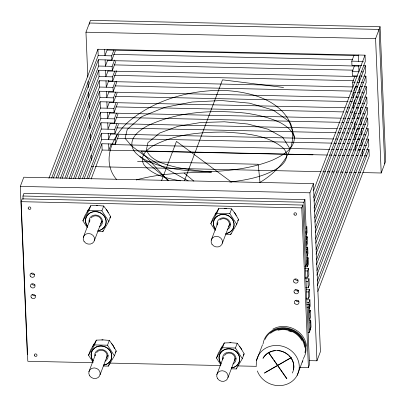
<?xml version="1.0" encoding="UTF-8"?>
<svg xmlns="http://www.w3.org/2000/svg" width="406" height="406" viewBox="0 0 406 406"><rect width="100%" height="100%" fill="white"/><g stroke="black" fill="none" stroke-linecap="round" stroke-linejoin="round"><path stroke-width="0.61" d="M256.191 365.77L256.511 360.558L262.509 344.755M293.604 369.48C295.583 359.467 286.205 350.312 276.42 350.576C270.985 350.708 265.676 353.499 262.981 358.305C264.311 355.991 266.148 354.103 268.396 352.662M184.476 180.65L222.488 79.825L283.555 87.483M27.319 354.402L20.3 186.41L23.792 177.224L313.417 183.624L320.435 351.616L316.944 360.802L309.342 360.635M23.091 199.173L22.959 196.022L23.969 193.373L304.911 199.585L307.54 262.58L306.535 265.23L305.282 265.199M93.055 362.715L27.811 361.274L21.137 201.68L22.213 198.854L302.83 205.06L309.499 364.654L308.423 367.481L299.557 367.283M87.833 76.998L85.96 32.201L90.457 20.366L380.082 26.766L385.7 161.162L381.204 172.997L362.827 172.591M48.918 178.254L97.927 49.248L365.03 55.155L365.293 61.453L313.594 197.549M51.658 178.046L98.186 55.551L97.927 49.248M53.404 178.102L98.364 59.748L111.878 60.047L115.365 50.862M56.14 177.894L98.628 66.046L98.364 59.748M57.891 177.95L98.8 70.248L112.315 70.548L115.806 61.362M107.123 49.958L104.946 55.698L104.682 49.4M60.403 178.33L99.064 76.546L98.8 70.248M62.148 178.391L99.242 80.748L112.756 81.048L116.243 71.862L116.192 70.659M107.565 60.453L105.382 66.198L105.118 59.9M64.889 178.178L99.506 87.046L99.242 80.748M111.878 60.047L111.701 55.845L113.883 50.105M66.635 178.239L99.678 91.248L113.193 91.548L116.684 82.357L116.634 81.159M108.001 70.954L105.824 76.698L105.56 70.395M69.147 178.62L99.942 97.547L99.678 91.248M112.315 70.548L112.137 66.345L114.538 60.032M70.898 178.676L100.12 101.749L113.629 102.043L117.121 92.857M108.443 81.454L106.26 87.199L105.996 80.895M73.633 178.467L100.383 108.047L100.12 101.749M112.756 81.048L112.579 76.846L114.761 71.106M75.379 178.523L100.556 112.249L114.071 112.543L117.562 103.357M108.879 91.954L106.702 97.699L106.438 91.396M78.119 178.315L100.82 118.547L100.556 112.249M113.193 91.548L113.015 87.346L115.197 81.606M79.642 178.965L100.998 122.744L114.507 123.043L117.999 113.858M109.321 102.454L107.138 108.194L106.874 101.896M82.377 178.752L101.261 129.047L100.998 122.744M113.629 102.043L113.457 97.846L115.639 92.106M84.128 178.813L101.434 133.244L114.949 133.544L118.44 124.358M109.975 112.381L107.58 118.694L107.316 112.396M86.864 178.599L101.698 139.547L101.434 133.244M114.071 112.543L113.893 108.346L116.075 102.601M88.609 178.66L101.876 143.744L115.385 144.044L118.877 134.858M110.199 123.454L108.016 129.194L107.752 122.896M91.122 179.041L102.139 150.042L101.876 143.744M114.507 123.043L114.335 118.846L116.517 113.101M110.635 133.955L108.453 139.694L108.194 133.396M114.949 133.544L114.771 129.347L116.953 123.602M111.077 144.45L108.894 150.195L108.63 143.897M87.397 227.73L82.905 220.839L84.722 216.053L90.761 205.74L97.384 205.492L103.713 206.03L107.316 210.937L110.62 216.626L108.803 221.412L102.769 231.724L97.836 231.618M115.385 144.044L115.213 139.842L117.395 134.102M82.905 220.839L88.944 210.526L90.761 205.74M83.306 237.348L90.005 219.712M108.803 221.412L101.891 210.81L103.713 206.03M94.461 240.347L101.607 221.539M102.769 231.724L103.17 230.664M93.015 362.122L88.523 355.235L90.34 350.449L96.379 340.137L103.002 339.888L109.326 340.421L112.934 345.328L116.238 351.023L114.421 355.808L108.382 366.121L103.449 366.009M88.523 355.235L94.562 344.922L96.379 340.137M88.924 371.739L95.618 354.108M161.629 180.513L176.483 141.405L231.45 182.076M114.421 355.808L107.509 345.207L109.326 340.421M100.079 374.743L107.448 355.346M108.382 366.121L109.194 363.994M215.322 230.557L210.826 223.665L212.642 218.885L218.682 208.567L225.305 208.319L231.633 208.857L235.236 213.764L238.545 219.453L236.728 224.239L230.689 234.551L225.756 234.445M210.826 223.665L216.865 213.353L218.682 208.567M211.227 240.174L217.926 222.539M236.728 224.239L229.816 213.642L231.633 208.857M222.381 243.179L229.527 224.366M230.689 234.551L231.09 233.491M220.935 364.953L216.444 358.062L218.261 353.276L224.3 342.963L230.923 342.715L237.246 343.248L240.854 348.155L244.158 353.849L242.341 358.635L236.307 368.947L231.374 368.836M216.444 358.062L222.483 347.749L224.3 342.963M216.845 374.571L223.544 356.935M242.341 358.635L235.429 348.033L237.246 343.248M227.999 377.57L235.368 358.173M361.782 65.574L351.956 65.356L351.779 61.154L353.961 55.414M236.307 368.947L236.708 367.882M357.305 75.963L352.393 75.856L352.215 71.654L354.397 65.914M308.423 367.481L301.754 207.887L302.83 205.06M306.535 265.23L303.901 202.234L304.911 199.585M316.944 360.802L309.925 192.814L313.417 183.624M352.829 86.356L352.657 82.154L354.839 76.414M313.554 190.658L365.03 55.155M353.748 90.929L355.275 86.909M381.204 172.997L375.586 38.606L380.082 26.766M313.995 201.158L365.466 65.655L363.624 65.615M306.017 228.441L306.824 226.309L307.088 232.613L306.276 234.739M353.753 102.581L354.844 99.709M314.031 208.05L365.73 71.953L365.466 65.655M314.432 211.658L365.907 76.15L364.065 76.11M306.251 239.474L307.266 236.81L306.033 236.784M354.189 113.076L354.844 111.356M314.696 217.956L366.171 82.454L365.907 76.15M314.868 222.168L366.344 86.651L364.502 86.61M306.718 245.239L307.525 243.113L307.266 236.81M306.692 249.974L307.702 247.31L306.474 247.284M354.631 123.576L355.286 121.856M315.355 227.873L366.608 92.954L366.344 86.651M315.31 232.658L366.785 97.151L364.938 97.11M307.154 255.739L307.966 253.608L307.702 247.31M355.067 134.076L355.722 132.356M356.158 131.204L356.813 129.484M306.906 257.795L308.139 257.82L307.129 260.474L307.393 266.772L304.86 266.717M315.574 238.956L367.044 103.454L366.785 97.151M315.746 243.158L367.222 107.651L365.38 107.61M297.735 291.29L298.171 290.143M358.711 124.246L361.167 124.302L361.604 123.155M307.393 266.772L308.398 264.123L308.139 257.82M355.945 143.43L356.818 141.131M305.302 277.217L307.834 277.273L307.57 270.969L308.58 268.31L304.896 268.229M316.01 249.457L367.486 113.949L367.222 107.651M315.964 254.247L367.658 118.151L365.816 118.11M298.171 301.79L298.608 300.643M359.148 134.746L361.609 134.802L362.04 133.65M307.834 277.273L308.844 274.608L308.58 268.31M305.754 287.717L308.271 287.773L308.007 281.47L309.017 278.81L305.332 278.729M316.452 259.957L367.922 124.449L367.658 118.151M316.401 264.748L368.1 128.651L366.258 128.611M308.271 287.773L309.281 285.108L309.017 278.81M306.195 298.217L308.707 298.268L308.448 291.97L309.458 289.311L306.388 289.239M316.888 270.457L368.364 134.949L368.1 128.651M316.842 275.248L368.536 139.151L366.694 139.111M308.707 298.268L309.722 295.609L309.458 289.311M308.991 304.992L308.885 302.47L309.895 299.806L306.824 299.74M317.33 280.952L368.8 145.45L368.536 139.151M308.078 332.397L309.342 332.428L308.291 307.225L309.296 304.576L306.794 304.52M317.279 285.748L368.978 149.652L366.522 149.596M309.149 308.768L310.159 306.109L309.895 299.806M309.524 312.437L310.336 310.306L309.108 310.28M317.766 291.452L369.242 155.95L368.978 149.652M286.682 378.697L277.587 365.547L264.286 373.2M309.585 319.268L310.6 316.609L310.336 310.306M309.966 322.937L310.773 320.806L309.545 320.781M292.325 373.023C294.644 368.729 294.289 362.208 291.117 357.869M309.342 332.428L310.351 329.779L309.296 304.576M297.131 375.383L303.135 359.579M109.793 217.986L110.62 216.626M115.411 352.383L116.238 351.023M237.713 220.813L238.545 219.453M243.331 355.209L244.158 353.849M259.617 182.599C279.018 171.276 298.131 149.398 291.33 125.424C280.541 98.739 248.386 91.477 222.529 90.371C189.881 90.152 156.472 99.399 130.681 119.912C113.467 133.665 100.14 160.035 116.532 179.488M264.742 372.749L277.496 365.415L268.808 353.047M278.171 365.03L291.056 357.615M291.168 357.742L277.724 365.471L286.88 378.504M272.796 329.19C286.007 321.481 305.17 330.794 306.449 346.247M268.523 352.565L272.314 351.007M136.299 179.995L137.456 179.579C160.974 173.413 185.425 172.433 209.618 172.428L211.617 172.032C194.454 170.454 177.001 168.784 160.766 162.613C154.823 159.898 148.51 156.295 146.459 149.647L147.916 142.653L159.812 132.97L178.107 126.266L200.437 122.546L224.432 121.795L247.731 124.013L267.96 129.199L282.759 137.345L289.752 148.454M89.071 221.128L89.909 220.971M216.997 223.955L217.829 223.797M95.522 355.367L94.689 355.519A6.806 6.191 20.8 0 1 104.55 350.312A6.806 6.191 20.8 0 1 105.007 361.173M222.61 358.351L223.442 358.193M272.908 350.926L275.283 350.606M229.857 182.066C246.807 179.995 264.372 176.884 278.902 167.384A60.57 23.401 -2.4 0 0 283.332 148.21M85.96 32.201L375.586 38.606M107.093 50.045L358.782 55.607M113.609 54.384L352.616 59.667M98.186 55.551L111.701 55.845M351.779 61.154L363.446 61.413M107.529 60.545L359.219 66.107M114.045 64.884L353.058 70.167M98.628 66.046L112.137 66.345M352.215 71.654L358.975 71.806L358.711 65.503M361.431 71.857L363.274 71.898M359.762 76.018L362.218 76.069M107.971 71.045L357.123 76.551M114.487 75.384L353.494 80.667M99.064 76.546L112.579 76.846M352.657 82.154L355.113 82.21M356.955 82.251L359.411 82.301L359.178 76.632M361.254 82.342L363.71 82.398M355.291 86.407L357.747 86.463M360.203 86.519L362.659 86.569M353.124 86.955L108.407 81.545L108.356 80.281M355.661 87.011L357.559 87.051M114.923 85.884L352.032 91.127M99.506 87.046L113.015 87.346M355.549 92.71L353.093 92.654L353.271 96.851M357.397 92.751L359.853 92.801L359.614 87.133M361.695 92.842L364.152 92.898M355.727 96.907L358.183 96.963M360.026 97.004L362.482 97.059M108.849 92.045L349.124 97.354M351.662 97.41L353.56 97.45M356.098 97.511L358.001 97.552M115.365 96.384L348.033 101.525M349.931 101.566L352.469 101.622M99.942 97.547L113.457 97.846M355.991 103.205L353.535 103.154L353.707 107.351M357.833 103.246L360.289 103.302L360.051 97.633M362.132 103.342L364.588 103.398M356.169 107.407L358.625 107.463M360.467 107.504L362.923 107.554M109.285 102.54L345.125 107.757M347.028 107.798L349.561 107.854M352.098 107.91L354.002 107.95M356.539 108.006L358.437 108.052M115.801 106.885L343.4 111.914M345.932 111.97L347.835 112.01M350.373 112.066L352.91 112.122M100.383 108.047L113.893 108.346M356.427 113.705L353.971 113.655L354.149 117.852M358.27 113.746L360.731 113.802L360.492 108.133M362.573 113.842L365.03 113.898M357.219 117.918L359.061 117.963M360.904 118.004L363.36 118.055M109.727 113.041L341.126 118.156M343.029 118.197L345.562 118.258M347.465 118.298L350.002 118.354M351.906 118.395L354.438 118.45M356.975 118.506L358.879 118.552M116.238 117.38L340.035 122.328M341.933 122.373L343.836 122.414M346.374 122.47L348.277 122.51M350.809 122.566L352.712 122.607M100.82 118.547L114.335 118.846M356.869 124.206L354.413 124.15L354.585 128.352M363.01 124.343L365.466 124.398M357.656 128.418L359.503 128.458M361.345 128.499L363.801 128.555M110.163 123.541L337.127 128.56M339.665 128.616L341.563 128.656M344.1 128.712L346.003 128.753M347.906 128.798L350.439 128.854M352.342 128.895L354.88 128.951M356.783 128.991L359.315 129.047M116.679 127.88L336.036 132.732M337.939 132.772L340.472 132.828M342.375 132.869L344.278 132.914M346.81 132.97L348.713 133.011M351.251 133.066L353.154 133.107M101.261 129.047L114.771 129.347M354.849 134.65L357.305 134.706M363.451 134.843L365.907 134.893M358.097 138.918L359.939 138.959M362.396 139.014L364.238 139.055M110.605 134.041L333.762 138.974M335.666 139.014L337.564 139.06M340.101 139.116L342.004 139.156M344.542 139.212L346.44 139.253M348.343 139.299L350.88 139.354M352.784 139.395L355.316 139.451M357.219 139.491L359.757 139.547M117.116 138.38L332.037 143.13M333.94 143.176L336.472 143.232M338.376 143.272L340.913 143.328M342.811 143.369L344.714 143.414M347.252 143.47L349.155 143.511M351.687 143.567L353.59 143.607M101.698 139.547L115.213 139.842M355.291 145.15L357.747 145.206M359.589 145.246L362.045 145.302L361.807 139.628M363.888 145.343L366.344 145.394M358.534 149.418L360.381 149.459M362.837 149.515L364.679 149.555M111.041 144.541L329.763 149.378M331.666 149.418L334.199 149.474M336.102 149.515L338.64 149.57M340.543 149.616L342.441 149.657M344.978 149.712L346.881 149.753M348.784 149.794L351.317 149.85M353.22 149.895L355.757 149.951M357.661 149.992L360.193 150.047M102.139 150.042L327.617 155.031M329.52 155.072L332.052 155.128M333.955 155.168L336.493 155.224M338.391 155.27L340.294 155.31M342.197 155.351L344.735 155.407M346.633 155.447L349.17 155.503M351.708 155.564L353.611 155.605M356.143 155.66L358.046 155.701M360.584 155.757L362.482 155.797L362.248 150.129M364.329 155.843L366.785 155.894M312.985 154.833L140.862 151.174L167.856 180.447M137.543 161.588L257.917 164.247L258.348 165.359L259.972 182.192M91.578 166.597L93.481 166.638M95.38 166.678L320.999 171.667M322.897 171.708L325.434 171.763M327.332 171.809L329.87 171.865M331.773 171.905L334.305 171.961M336.209 172.002L338.107 172.042M340.644 172.098L343.177 172.159M345.08 172.2L347.612 172.256M349.515 172.296L352.053 172.352M353.951 172.393L356.488 172.448M358.386 172.494L360.924 172.55M20.3 186.41L309.925 192.814M22.959 196.022L303.901 202.234M21.137 201.68L301.754 207.887M88.944 210.526L101.891 210.81M216.865 213.353L229.816 213.642M305.672 270.929L307.57 270.969M306.119 281.429L308.007 281.47M306.56 291.929L308.448 291.97M306.987 302.429L308.885 302.47M307.037 307.2L308.291 307.225M94.562 344.922L107.509 345.207M222.483 347.749L235.429 348.033M109.524 363.081L220.377 365.532M237.48 365.913L256.48 366.329M277.679 350.581L280.104 350.85M180.472 180.853C167.551 178.366 152.889 175.6 144.084 164.912A60.55 23.396 -2.4 0 1 153.037 145.83C174.722 134.254 200.001 132.082 224.178 132.072C244.412 133.361 267.209 134.422 283.342 148.21M229.395 223.965L230.446 224.254M101.47 221.138L102.525 221.422M235.008 358.361L236.064 358.645M107.088 355.534L108.138 355.818M280.708 350.916L284.738 352.388L288.29 354.758M188.135 180.878L160.182 165.349L143.648 155.021L131.503 145.855L125.099 138.309L127.245 129.362L141.887 116.593L164.542 107.417L192.109 102.007L221.468 100.536L249.523 103.17L273.152 110.077L289.26 121.43L294.726 137.395M184.151 173.047L193.875 181.137M139.908 156.574L168.531 180.381M289.067 355.615L291.006 357.747M268.934 352.951L273.284 359.143M274.009 360.178L277.633 365.334M384.695 163.811L379.077 29.415L89.452 23.015L89.503 24.274M358.27 55.003L358.534 61.306M360.929 118.633L361.167 124.302M361.37 129.133L361.609 134.802M354.874 135.254L355.027 138.852M355.316 145.749L355.463 149.352M310.773 320.806L311.037 327.104L310.027 329.768L309.971 328.51M305.921 231.491L305.997 233.384M306.332 241.362L306.408 243.255M306.743 251.233L306.824 253.121M88.021 81.418L88.285 87.726M88.467 92.142L88.706 97.821M88.889 102.236L89.127 107.915M89.335 112.964L89.574 118.643M89.787 123.688L89.995 128.738M90.233 134.416L90.447 139.466M90.655 144.511L90.893 150.19M91.106 155.239L91.314 160.284M87.133 212.14A11.348 10.323 20.8 0 1 88.564 209.511M96.278 205.517A11.348 10.323 20.8 0 1 97.384 205.492M106.321 209.623A11.348 10.323 20.8 0 1 108.209 212.607M87.326 226.051A10.444 9.505 20.8 0 1 90.35 212.673A10.444 9.505 20.8 0 1 104.799 216.834A10.444 9.505 20.8 0 1 100.688 229.903M100.18 230.106A10.444 9.505 20.8 0 1 97.978 230.654M91.254 217.87A5.638 5.131 20.8 0 1 98.744 216.718A5.638 5.131 20.8 0 1 100.835 223.721M87.615 226.665A10.444 9.505 20.8 0 1 90.787 212.582A10.444 9.505 20.8 0 1 105.479 218.484A10.444 9.505 20.8 0 1 97.922 230.806M89.218 222.209A6.806 6.191 20.8 0 1 93.629 215.226A6.806 6.191 20.8 0 1 101.87 218.93A6.806 6.191 20.8 0 1 99.389 226.781M215.053 214.967A11.348 10.323 20.8 0 1 216.484 212.338M224.198 208.349A11.348 10.323 20.8 0 1 226.416 208.395M234.242 212.455A11.348 10.323 20.8 0 1 236.13 215.434M215.591 229.339A10.444 9.505 20.8 0 1 217.941 215.682A10.444 9.505 20.8 0 1 232.623 219.499A10.444 9.505 20.8 0 1 228.608 232.729M228.101 232.937A10.444 9.505 20.8 0 1 225.898 233.486M219.93 219.895A5.638 5.131 20.8 0 1 227.162 219.885A5.638 5.131 20.8 0 1 228.756 226.548M215.535 229.491A10.444 9.505 20.8 0 1 218.707 215.408A10.444 9.505 20.8 0 1 233.404 221.311A10.444 9.505 20.8 0 1 225.843 233.633M217.139 225.036A6.806 6.191 20.8 0 1 221.549 218.052A6.806 6.191 20.8 0 1 229.791 221.762A6.806 6.191 20.8 0 1 227.309 229.608M220.671 349.363A11.348 10.323 20.8 0 1 222.102 346.734M229.816 342.74A11.348 10.323 20.8 0 1 230.923 342.715M239.479 346.435A11.348 10.323 20.8 0 1 241.748 349.825M220.864 363.274A10.444 9.505 20.8 0 1 223.889 349.896A10.444 9.505 20.8 0 1 238.337 354.057A10.444 9.505 20.8 0 1 234.226 367.125M233.719 367.328A10.444 9.505 20.8 0 1 231.516 367.877M224.498 355.529A5.638 5.131 20.8 0 1 232.034 353.799A5.638 5.131 20.8 0 1 234.374 360.944M221.153 363.883A10.444 9.505 20.8 0 1 224.325 349.799A10.444 9.505 20.8 0 1 239.017 355.707A10.444 9.505 20.8 0 1 231.461 368.029M222.757 359.427A6.806 6.191 20.8 0 1 227.162 352.444A6.806 6.191 20.8 0 1 235.409 356.153A6.806 6.191 20.8 0 1 232.927 364.004M92.751 346.531A11.348 10.323 20.8 0 1 94.177 343.902M101.896 339.913A11.348 10.323 20.8 0 1 103.002 339.888M111.559 343.608A11.348 10.323 20.8 0 1 114.406 348.769M92.944 360.447A10.444 9.505 20.8 0 1 95.968 347.064A10.444 9.505 20.8 0 1 110.417 351.231A10.444 9.505 20.8 0 1 106.306 364.294M105.793 364.502A10.444 9.505 20.8 0 1 103.596 365.05M96.577 352.702A5.638 5.131 20.8 0 1 104.114 350.972A5.638 5.131 20.8 0 1 106.453 358.112M93.228 361.056A10.444 9.505 20.8 0 1 96.4 346.973A10.444 9.505 20.8 0 1 111.097 352.88A10.444 9.505 20.8 0 1 103.54 365.197M298.105 280.064A2.314 2.106 20.8 0 1 294.949 279.211M35.5 295.573A2.314 2.106 20.8 0 1 32.338 294.72M298.999 301.394A2.314 2.106 20.8 0 1 295.837 300.547M298.552 290.726A2.314 2.106 20.8 0 1 295.395 289.879M302.754 361.061A1.365 1.243 20.8 0 1 302.125 362.137M34.606 274.238A2.314 2.106 20.8 0 1 31.45 273.385M35.053 284.905A2.314 2.106 20.8 0 1 31.891 284.053M256.511 360.558A21.807 19.843 20.8 0 1 288.727 348.932A21.807 19.843 20.8 0 1 291.351 381.868A21.807 19.843 20.8 0 1 257.338 370.962M288.661 330.92A19.645 17.874 20.8 0 1 291.366 331.864M277.983 330.23A20.041 18.234 20.8 0 1 301.825 340.406M265.052 339.325A21.163 19.255 20.8 0 1 290.402 329.505A21.163 19.255 20.8 0 1 304.982 352.707M270.462 333.326A20.559 18.706 20.8 0 1 291.518 330.611A20.559 18.706 20.8 0 1 304.627 347.201M303.302 358.625A21.807 19.843 20.8 0 0 304.81 342.349L302.272 337.528A21.807 19.843 20.8 0 0 279.44 327.972A21.807 19.843 20.8 0 0 263.058 343.938M294.391 138.517C293.457 150.144 281.5 155.889 272.198 160.274C254.892 167.155 236.322 170.063 217.814 171.215C199.067 171.997 180.147 170.875 161.908 166.247C152.661 163.491 143.262 160.126 136.122 153.372A73.867 28.542 -2.4 0 1 148.154 125.484C178.498 111.452 213.15 109.666 245.975 113.162C257.906 114.934 269.817 117.552 280.713 122.876C286.839 126.362 293.371 130.991 294.391 138.517M84.047 241.403A5.78 5.263 20.8 0 0 93.943 241.621A5.78 5.263 20.8 0 0 88.66 233.521A5.78 5.263 20.8 0 0 84.047 241.403M211.968 244.229A5.78 5.263 20.8 0 0 221.864 244.448A5.78 5.263 20.8 0 0 216.581 236.348A5.78 5.263 20.8 0 0 211.968 244.229M217.58 378.625A5.78 5.263 20.8 0 0 227.482 378.844A5.78 5.263 20.8 0 0 222.199 370.739A5.78 5.263 20.8 0 0 217.58 378.625M89.66 375.799A5.78 5.263 20.8 0 0 99.561 376.017A5.78 5.263 20.8 0 0 94.278 367.912A5.78 5.263 20.8 0 0 89.66 375.799M293.873 282.038A2.314 2.106 20.8 0 0 297.837 282.124A2.314 2.106 20.8 0 0 295.72 278.881A2.314 2.106 20.8 0 0 293.873 282.038M31.267 297.547A2.314 2.106 20.8 0 0 35.231 297.634A2.314 2.106 20.8 0 0 33.114 294.391A2.314 2.106 20.8 0 0 31.267 297.547M294.766 303.373A2.314 2.106 20.8 0 0 298.73 303.46A2.314 2.106 20.8 0 0 296.613 300.217A2.314 2.106 20.8 0 0 294.766 303.373M294.32 292.706A2.314 2.106 20.8 0 0 298.283 292.792A2.314 2.106 20.8 0 0 296.167 289.549A2.314 2.106 20.8 0 0 294.32 292.706M34.51 355.757A1.365 1.243 20.8 0 0 36.85 355.808A1.365 1.243 20.8 0 0 35.601 353.895A1.365 1.243 20.8 0 0 34.51 355.757M30.374 276.212A2.314 2.106 20.8 0 0 34.337 276.303A2.314 2.106 20.8 0 0 32.221 273.055A2.314 2.106 20.8 0 0 30.374 276.212M30.82 286.88A2.314 2.106 20.8 0 0 34.784 286.966A2.314 2.106 20.8 0 0 32.668 283.723A2.314 2.106 20.8 0 0 30.82 286.88M294.117 214.642A1.365 1.243 20.8 0 0 296.456 214.693A1.365 1.243 20.8 0 0 295.208 212.774A1.365 1.243 20.8 0 0 294.117 214.642M28.364 208.765A1.365 1.243 20.8 0 0 30.704 208.816A1.365 1.243 20.8 0 0 29.455 206.903A1.365 1.243 20.8 0 0 28.364 208.765"/></g></svg>
